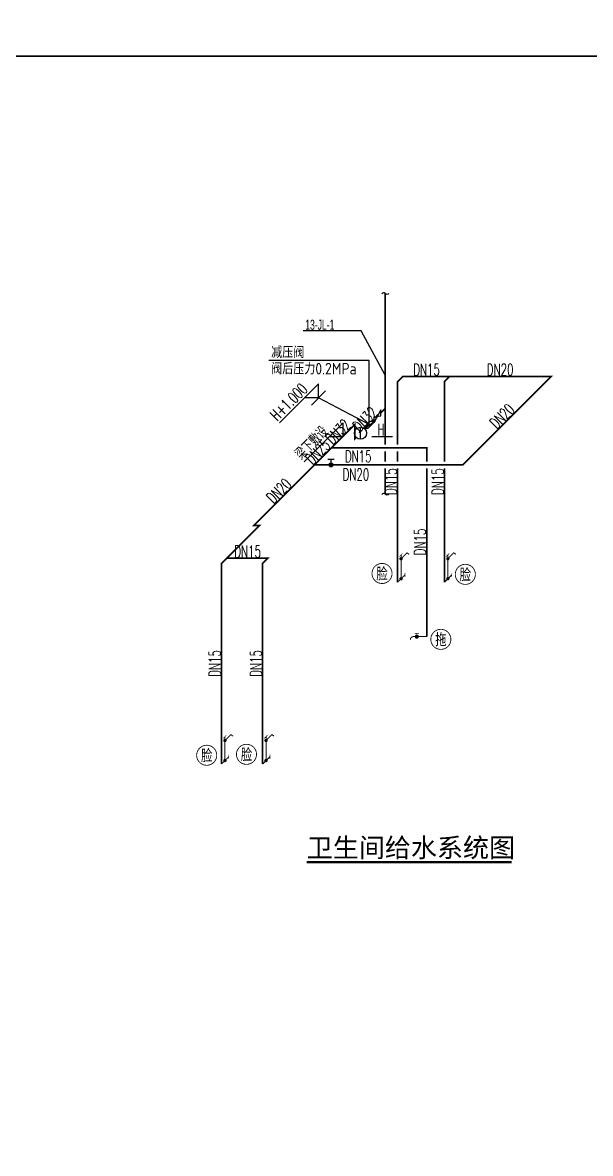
# Model space of a CAD drawing. Extents: x 175123 to 260190, y 15257 to 44959.
# Drawn here: x 191654 to 200143, y 28052 to 44959 of the extents above; entities that cross this region are included whole.
import ezdxf
from ezdxf.enums import TextEntityAlignment as Align
from ezdxf.xclip import XClip

# ---------------------------------------------------------------- set-up
doc = ezdxf.new("R2010")
doc.units = 0
doc.header["$LTSCALE"] = 1000
doc.header["$MEASUREMENT"] = 0
doc.header["$XCLIPFRAME"] = 2
for name, pattern in [('13#结构梁$0$DASH', [0.35, 0.25, -0.1]), ('13#结构梁$0$X-104 13#平面$0$DOTE', [2.42, 2, -0.2, 0.02, -0.2]), ('X-104 13#平面$0$DOTE', [2.42, 2, -0.2, 0.02, -0.2])]:
    doc.linetypes.add(name, pattern=pattern)
for name, color, linetype in [('13#结构梁$0$s-beam', 4, '13#结构梁$0$DASH'), ('13#结构梁$0$X-104 13#平面$0$A_AXIS-轴线', 36, '13#结构梁$0$X-104 13#平面$0$DOTE'), ('AXIS_TEXT', 7, 'Continuous'), ('DIM_SYMB', 3, 'Continuous'), ('DIM_给水', 3, 'Continuous'), ('EQUIP_给水', 7, 'Continuous'), ('PIPE-给水', 3, 'Continuous'), ('TEXT_给水', 7, 'Continuous'), ('TWT_ELEV', 3, 'Continuous'), ('TWT_IDEN', 3, 'Continuous'), ('TWT_LEAD', 3, 'Continuous'), ('TWT_TEXT', 7, 'Continuous'), ('VALVE_给水', 7, 'Continuous'), ('X-104 13#平面$0$A-E_电梯', 171, 'Continuous'), ('X-104 13#平面$0$A_AXIS-轴线', 36, 'X-104 13#平面$0$DOTE'), ('图层1', 7, 'Continuous')]:
    doc.layers.add(name, color=color, linetype=linetype)
doc.layers.add('X-104 13#平面$0$000套内', color=226, linetype='Continuous', lineweight=30, plot=False)
doc.layers.add('X-104 13#平面$0$DIM_MODI', color=6, linetype='Continuous', plot=False)
doc.styles.add('_TCH_DIM', font='ros1.shx', dxfattribs={"bigfont": 'jd.shx'})
doc.styles.add('_TWT_DIM_ELE', font='SIMPLEX', dxfattribs={"width": 0.8, "height": 3.5, "bigfont": 'HZTXT'})
doc.styles.add('_TWT_PIPEDN', font='SIMPLEX', dxfattribs={"width": 0.8, "height": 3.5, "bigfont": 'HZTXT'})
doc.styles.add('_TWT_SANITARY', font='', dxfattribs={"width": 0.8, "height": 3.5})
doc.styles.add('_TWT_SERIAL', font='ros.shx', dxfattribs={"width": 0.8, "height": 3.5, "bigfont": 'jd.shx'})
doc.styles.add('COMPLEX', font='COMPLEX')
doc.styles.add('HZ', font='txt', dxfattribs={"bigfont": 'hztxt'})
doc.styles.get("Standard").update_dxf_attribs({"font": 'STXIHEI.TTF'})
doc.styles.add('图签信息$0$华文细黑', font='STXIHEI.TTF', dxfattribs={"height": 10})
doc.styles.get('_TWT_SANITARY').set_extended_font_data('SimSun')

# ---------------------------------------------------------------- blocks, each defined once
blk = doc.blocks.new('X-104 13#平面')
at = {"layer": '13#结构梁$0$s-beam', "color": 0}
for p, q in [((57121.1, 18345.9), (48700, 18345.9)), ((57121.1, 17945.9), (48700, 17945.9)), ((57500, 10199.9), (53500, 10199.9)), ((57500, 9999.9), (53500, 9999.9)), ((48800, 9000), (57300, 9000)), ((48800, 8600), (57300, 8600))]:
    blk.add_line(p, q, dxfattribs=at)
at = {"layer": '13#结构梁$0$X-104 13#平面$0$A_AXIS-轴线', "color": 0, "linetype": '13#结构梁$0$X-104 13#平面$0$DOTE'}
for p, q in [((60408.4, 80400), (-2925, 80400)), ((60408.4, 71400), (-2925, 71400)), ((60408.4, 18000), (-2925, 18000)), ((60408.4, 9000), (-2925, 9000))]:
    blk.add_line(p, q, dxfattribs=at)
at = {"layer": 'X-104 13#平面$0$000套内', "color": 0}
blk.add_lwpolyline([(4100, 77750), (4100, 68700), (-750, 68700), (-750, 59850), (21950, 59850), (21950, 61450), (58250, 61450), (58250, 71300), (48400, 71300), (48400, 73450), (53400, 73450), (53400, 80500), (58250, 80500), (58250, 81290.1), (53289, 85452.6), (37950, 76613.3), (37950, 72450), (12454.9, 72450), (4447.4, 77750)], close=True, dxfattribs=at)
blk.add_lwpolyline([(7100, -1550), (21950, -1550), (21950, -950), (48400, -950), (48400, 11050), (53400, 11050), (53400, 18100), (58250, 18100), (58250, 18890), (53289.1, 23052.7), (37950, 14213.3), (37950, 10050), (12454.9, 10050), (4447.4, 15350), (4100, 15350), (4100, 6300), (7100, 6300), (7100, -1550)], dxfattribs=at)
at = {"layer": 'X-104 13#平面$0$A-E_电梯', "color": 0}
for p, q in [((57300, 18000), (53500, 18000)), ((53500, 16000), (57500, 16000))]:
    blk.add_line(p, q, dxfattribs=at)
at = {"layer": 'X-104 13#平面$0$A_AXIS-轴线', "color": 0, "linetype": 'X-104 13#平面$0$DOTE'}
for p, q in [((60408.4, 80400), (-2925, 80400)), ((60408.4, 71400), (-2925, 71400)), ((60408.4, 18000), (-2925, 18000)), ((39500, 14400), (60408.4, 14400)), ((60408.4, 9000), (-2925, 9000))]:
    blk.add_line(p, q, dxfattribs=at)
at = {"layer": 'X-104 13#平面$0$DIM_MODI', "color": 0}
blk.add_lwpolyline([(56245.5, 19074.1, 0, 150, 0.5), (56993.7, 18574, 0, 150, 0.5), (57534.2, 18212.8, 0, 150, 0.5), (58531.9, 17546.1, 0, 150, 0.5), (58765, 17390.3, 0, 150, 0.5), (59136.9, 18098.6, 0, 150, 0.5), (59625, 19028.2, 0, 150, 0.5), (60010.8, 19763, 0, 150, 0.5), (59400.1, 20198.4, 0, 150, 0.5), (58911.5, 20546.6, 0, 150, 0.5), (58137.9, 21098.1, 0, 150, 0.5), (57608.6, 21475.4, 0, 150, 0.5)], format="xyseb", dxfattribs=at)
at = {"color": 0, "style": '图签信息$0$华文细黑'}
for p in [(72170.3, 105564.8), (72170.3, 43164.8), (72170.3, -19235.2)]:
    blk.add_attdef('200X', text='', height=100, dxfattribs=at).set_placement(p, align=Align.BOTTOM_RIGHT)
at = {"layer": 'AXIS_TEXT', "color": 0, "style": 'COMPLEX', "width": 1.041667}
for p, p2 in [((-400, 156296.3), (0, 156296.3)), ((7800, 156296.3), (8200, 156296.3)), ((12300, 156296.3), (12700, 156296.3)), ((21300, 156296.3), (21700, 156296.3)), ((30300, 156296.3), (30700, 156296.3)), ((39300, 156296.3), (39700, 156296.3)), ((48300, 156296.3), (48700, 156296.3)), ((57300, 156296.3), (57700, 156296.3)), ((-7525, 142576), (-7125, 142576)), ((64743.5, 142576), (65143.5, 142576)), ((-7525, 139476), (-7125, 139476)), ((64743.5, 138976), (65143.5, 138976)), ((-7525, 133576), (-7125, 133576)), ((64743.5, 133576), (65143.5, 133576)), ((-7525, 124576), (-7125, 124576)), ((64743.5, 124576), (65143.5, 124576)), ((-400, 112775), (0, 112775)), ((7800, 112775), (8200, 112775)), ((12300, 112775), (12700, 112775)), ((21300, 112775), (21700, 112775)), ((30300, 112775), (30700, 112775)), ((39300, 112775), (39700, 112775)), ((48300, 112775), (48700, 112775)), ((57300, 112775), (57700, 112775)), ((-400, 89896.3), (0, 89896.3)), ((7800, 89896.3), (8200, 89896.3)), ((12300, 89896.3), (12700, 89896.3)), ((21300, 89896.3), (21700, 89896.3)), ((30300, 89896.3), (30700, 89896.3)), ((39300, 89896.3), (39700, 89896.3)), ((48300, 89896.3), (48700, 89896.3)), ((57300, 89896.3), (57700, 89896.3)), ((-7525, 80176), (-7125, 80176)), ((64743.5, 80176), (65143.5, 80176)), ((-7525, 77076), (-7125, 77076)), ((64743.5, 76576), (65143.5, 76576)), ((-7525, 71176), (-7125, 71176)), ((64743.5, 71176), (65143.5, 71176)), ((-7525, 62176), (-7125, 62176)), ((64743.5, 62176), (65143.5, 62176)), ((-400, 50375), (0, 50375)), ((7800, 50375), (8200, 50375)), ((12300, 50375), (12700, 50375)), ((21300, 50375), (21700, 50375)), ((30300, 50375), (30700, 50375)), ((39300, 50375), (39700, 50375)), ((48300, 50375), (48700, 50375)), ((57300, 50375), (57700, 50375)), ((-400, 27496.3), (0, 27496.3)), ((7800, 27496.3), (8200, 27496.3)), ((12300, 27496.3), (12700, 27496.3)), ((21300, 27496.3), (21700, 27496.3)), ((30300, 27496.3), (30700, 27496.3)), ((39300, 27496.3), (39700, 27496.3)), ((48300, 27496.3), (48700, 27496.3)), ((57300, 27496.3), (57700, 27496.3)), ((-7525, 17776), (-7125, 17776)), ((64743.5, 17776), (65143.5, 17776)), ((-7525, 14676), (-7125, 14676)), ((64743.5, 14176), (65143.5, 14176)), ((-7525, 8776), (-7125, 8776)), ((64743.5, 8776), (65143.5, 8776)), ((-7525, -224), (-7125, -224)), ((64743.5, -224), (65143.5, -224)), ((-400, -12025), (0, -12025)), ((7800, -12025), (8200, -12025)), ((12300, -12025), (12700, -12025)), ((21300, -12025), (21700, -12025)), ((30300, -12025), (30700, -12025)), ((39300, -12025), (39700, -12025)), ((48300, -12025), (48700, -12025)), ((57300, -12025), (57700, -12025))]:
    blk.add_attdef('A', text='', height=448, dxfattribs=at).set_placement(p, p2, align=Align.FIT)
blk = doc.blocks.new('图框-A1')
for points, const_width in [([(0, 0), (841, 0), (841, 594), (0, 594)], 0.05), ([(766, 584), (25, 584), (25, 10), (766, 10)], 0.5)]:
    blk.add_lwpolyline(points, close=True, dxfattribs=dict(const_width=const_width))
at = {"const_width": 0.05}
blk.add_lwpolyline([(420.5, 594), (420.5, 592)], dxfattribs=at)
blk = doc.blocks.new('$VALVE$00000497')
for p, q in [((78, 138), (-78, 138)), ((0, 50), (0, 138))]:
    blk.add_line(p, q)
at = {"const_width": 49.6}
blk.add_lwpolyline([(25, 0, 1), (-25, 0, 1)], format="xyb", close=True, dxfattribs=at)
blk.add_circle((0, 0), 50)
blk = doc.blocks.new('$VALVE$00000337')
for p, q in [((-72, 53), (-178, -53)), ((178, 53), (-178, -53)), ((-72, 53), (72, -53)), ((72, -53), (178, 53))]:
    blk.add_line(p, q)
for p in [(-125, 0), (125, 0)]:
    blk.add_point(p)
blk = doc.blocks.new('$VALVE$00000343')
for p, q in [((-81, 44), (-169, -44)), ((-169, -44), (125, 0)), ((125, 0), (-81, 44)), ((-81, 44), (169, 44)), ((169, 44), (81, -44)), ((81, -44), (-169, -44))]:
    blk.add_line(p, q)
for p in [(-125, 0), (125, 0)]:
    blk.add_point(p)
blk = doc.blocks.new('$VALVE$00000602')
blk.add_line((-93, -93), (93, 93))
blk.add_lwpolyline([(93, 93, 0, 50, 0), (-13, 22, 50, 50, 0)], format="xyseb")
blk.add_circle((0, 0), 150)
for p in [(-150, 0), (150, 0)]:
    blk.add_point(p)
blk = doc.blocks.new('$ATTACHMENT$00000141')
for points, const_width in [([(50, 769), (146, 865)], 15), ([(103, 705), (280, 882), (344, 834)], 30), ([(103, 822), (103, 103)], 30), ([(0, 0), (220, 220)], 30), ([(220, 278), (220, 154)], 15)]:
    blk.add_lwpolyline(points, dxfattribs=dict(const_width=const_width))
at = {"const_width": 50}
for points in [[(78, 705, 1), (128, 705, 1)], [(78, 105, 1), (128, 105, 1)]]:
    blk.add_lwpolyline(points, format="xyb", close=True, dxfattribs=at)
at = {"style": 'HZ', "width": 0.7, "flags": 1}
for tag in ['UNIT', 'SPEC', 'WHAT']:
    blk.add_attdef(tag, (0, 0), '', height=0.001, dxfattribs=at)
blk = doc.blocks.new('$ATTACHMENT$00000139')
at = {"const_width": 30}
blk.add_lwpolyline([(0, 0), (-400, 0, 0.443942), (-486, -95, -1.105826)], format="xyb", dxfattribs=at)
at = {"const_width": 15}
for points in [[(-231, 100), (-359, 100)], [(-296, 0), (-296, 100)]]:
    blk.add_lwpolyline(points, dxfattribs=at)
at = {"const_width": 62.5}
blk.add_lwpolyline([(-265, 0, -1), (-327, 0, -1)], format="xyb", close=True, dxfattribs=at)
at = {"flags": 1}
for tag in ['UNIT', 'SPEC', 'WHAT']:
    blk.add_attdef(tag, (0, 0), '', height=0.0001, dxfattribs=at)
blk = doc.blocks.new('$TwtSys$00000132')
at = {"elevation": 0}
blk.add_lwpolyline([(7, -101, -0.575183), (0, 0, 0.604745), (-11, 101, 16.924828)], format="xyb", dxfattribs=at)

msp = doc.modelspace()

# ---------------------------------------------------------------- hatches: boundary and pattern name
at = {"layer": 'PIPE-给水', "linetype": 'Continuous'}
for points in [[(197260.7, 39591), (197251.8, 39599.9), (197248.2, 39596.2)], [(197260.7, 39591), (197248.2, 39591), (197248.2, 39596.2)], [(197339.5, 39669.8), (197330.6, 39678.7), (197334.3, 39682.3)], [(197339.5, 39669.8), (197339.5, 39682.3), (197334.3, 39682.3)], [(197960.7, 39591), (197951.8, 39599.9), (197948.2, 39596.2)], [(197960.7, 39591), (197948.2, 39591), (197948.2, 39596.2)], [(199560.8, 39669.8), (199560.8, 39682.3), (199590.9, 39682.3)], [(199560.8, 39669.8), (199569.6, 39661), (199590.9, 39682.3)], [(196621, 38951.4), (196612.2, 38960.2), (196633.5, 38981.6)], [(196621, 38951.4), (196633.5, 38951.4), (196633.5, 38981.6)], [(196621, 38734.8), (196629.9, 38726), (196608.5, 38704.6)], [(196621, 38734.8), (196608.5, 38734.8), (196608.5, 38704.6)], [(197695.7, 38600.7), (197708.2, 38600.7), (197708.2, 38613.2)], [(197695.7, 38600.7), (197695.7, 38613.2), (197708.2, 38613.2)], [(198237.4, 38346.5), (198246.3, 38337.7), (198242.6, 38334)], [(198237.4, 38346.5), (198237.4, 38334), (198242.6, 38334)], [(195107.8, 37438.2), (195099, 37447), (195077.6, 37425.7)], [(195107.8, 37438.2), (195107.8, 37425.7), (195077.6, 37425.7)], [(195193.3, 37438.2), (195202.1, 37429.3), (195223.5, 37450.7)], [(195193.3, 37438.2), (195193.3, 37450.7), (195223.5, 37450.7)], [(194627.9, 36872.7), (194619, 36881.6), (194615.4, 36877.9)], [(194627.9, 36872.7), (194615.4, 36872.7), (194615.4, 36877.9)], [(195242.4, 36872.7), (195233.5, 36881.6), (195229.9, 36877.9)], [(195242.4, 36872.7), (195229.9, 36872.7), (195229.9, 36877.9)], [(195321.2, 36951.5), (195330, 36942.7), (195351.4, 36964)], [(195321.2, 36951.5), (195321.2, 36964), (195351.4, 36964)]]:
    msp.add_hatch(color=256, dxfattribs=at).paths.add_polyline_path(points)

# ---------------------------------------------------------------- linework, layer by layer
for p, q in [((196185, 39453.3), (195972.9, 39241.1)), ((196834.1, 38947.9), (196078.9, 39347.2)), ((196873.7, 38772.2), (197183.9, 38772.2))]:
    msp.add_line(p, q)
at = {"layer": 'DIM_SYMB', "const_width": 35}
msp.add_lwpolyline([(195902.3, 32407.7), (198963.8, 32407.7)], dxfattribs=at)
at = {"layer": 'DIM_给水'}
for p, q in [((196717.6, 40351.7), (195850.1, 40351.7)), ((197076.8, 39688.6), (196717.6, 40351.7))]:
    msp.add_line(p, q, dxfattribs=at)
at = {"layer": 'PIPE-给水', "linetype": 'Continuous', "ltscale": 0.5, "const_width": 25}
for points in [[(197076.8, 39190.6), (197076.8, 40907.2)], [(197339.5, 39669.8), (197260.7, 39591)], [(197260.7, 38650.7), (197260.7, 39591)], [(197339.5, 39669.8), (198039.5, 39669.8)], [(198039.5, 39669.8), (197960.7, 39591)], [(197960.7, 38396.5), (197960.7, 39591)], [(198039.5, 39669.8), (199560.8, 39669.8)], [(198237.4, 38346.5), (199560.8, 39669.8)], [(197076.8, 39190.6), (197010.3, 39124.1)], [(197076.8, 38650.7), (197076.8, 39190.6)], [(196621, 38951.4), (196270.3, 38600.7)], [(196621, 38951.4), (196621, 38734.8)], [(196781.1, 38894.8), (196769.8, 38883.6)], [(196904.3, 39018), (196887.1, 39000.9)], [(196642.6, 38756.3), (196621, 38734.8)], [(196270.3, 38600.7), (196016.1, 38346.5)], [(197695.7, 38600.7), (196270.3, 38600.7)], [(197076.8, 38396.5), (197076.8, 38550.7)], [(197260.7, 38396.5), (197260.7, 38550.7)], [(197695.7, 38396.5), (197695.7, 38600.7)], [(196016.1, 38346.5), (195107.8, 37438.2)], [(196016.1, 38346.5), (198237.4, 38346.5)], [(197076.8, 37907.2), (197076.8, 38296.5)], [(197260.7, 36591), (197260.7, 38296.5)], [(197695.7, 35778.3), (197695.7, 38296.5)], [(197960.7, 36591), (197960.7, 38296.5)], [(195193.3, 37438.2), (194706.7, 36951.5)], [(195107.8, 37438.2), (195193.3, 37438.2)], [(194706.7, 36951.5), (194627.9, 36872.7)], [(194627.9, 33872.7), (194627.9, 36872.7)], [(194706.7, 36951.5), (195321.2, 36951.5)], [(195321.2, 36951.5), (195242.4, 36872.7)], [(195242.4, 33872.7), (195242.4, 36872.7)]]:
    msp.add_lwpolyline(points, dxfattribs=at)
at = {"layer": 'TWT_ELEV'}
for p, q in [((196078.9, 39559.3), (195495.8, 38976.2)), ((196078.9, 39347.2), (196078.9, 39559.3)), ((196078.9, 39347.2), (195866.8, 39347.2)), ((196445.7, 38977.7), (195862.5, 38394.5)), ((196445.7, 38765.5), (196445.7, 38977.7)), ((196445.7, 38765.5), (196233.5, 38765.5))]:
    msp.add_line(p, q, dxfattribs=at)
at = {"layer": 'TWT_IDEN', "const_width": 12.5}
for points in [[(197178, 36723.1, 1), (196878, 36723.1, 1)], [(198423.4, 36709.6, 1), (198123.4, 36709.6, 1)], [(198057.3, 35737.9, 1), (197757.3, 35737.9, 1)], [(194556.6, 34004.8, 1), (194256.6, 34004.8, 1)], [(195151.5, 34018.4, 1), (194851.5, 34018.4, 1)]]:
    msp.add_lwpolyline(points, format="xyb", close=True, dxfattribs=at)
at = {"layer": 'TWT_LEAD'}
for p, q in [((196834.1, 39908.4), (195336.1, 39908.4)), ((196834.1, 38947.9), (196834.1, 39908.4))]:
    msp.add_line(p, q, dxfattribs=at)

# ---------------------------------------------------------------- block references
at = {"xscale": 50, "yscale": 50, "zscale": 50}
msp.add_blockref('图框-A1', (175124.5, 15258.1), dxfattribs=at)
at = {"color": 251}
ref = msp.add_blockref('X-104 13#平面', (135059.8, 23721.2), dxfattribs=at)
XClip(ref).set_block_clipping_path([(47300.0000000066, 8199.9999999998), (54100.0000000072, 18799.9999999998)])
at = {"layer": 'EQUIP_给水', "xscale": 0.5, "yscale": 0.5, "zscale": 0.5, "rotation": 90}
for p in [(197076.8, 40907.2), (197076.8, 37907.2)]:
    msp.add_blockref('$TwtSys$00000132', p, dxfattribs=at)
at = {"layer": 'EQUIP_给水', "xscale": 0.5, "yscale": 0.5, "zscale": 0.5}
for name, p in [('$ATTACHMENT$00000141', (197260.7, 36591)), ('$ATTACHMENT$00000141', (197960.7, 36591)), ('$ATTACHMENT$00000139', (197695.7, 35778.3)), ('$ATTACHMENT$00000141', (194627.9, 33872.7)), ('$ATTACHMENT$00000141', (195242.4, 33872.7))]:
    msp.add_blockref(name, p, dxfattribs=at)
at = {"layer": 'VALVE_给水', "yscale": -0.6, "zscale": 0.6, "rotation": 224.9999999999997}
for name, p, xscale in [('$VALVE$00000337', (196957.3, 39071.1), -0.6), ('$VALVE$00000602', (196706.2, 38820), -0.6), ('$VALVE$00000343', (196834.1, 38947.9), 0.6)]:
    msp.add_blockref(name, p, dxfattribs=dict(at, xscale=xscale))
at = {"layer": 'VALVE_给水', "xscale": 0.6, "yscale": 0.6, "zscale": 0.6}
msp.add_blockref('$VALVE$00000497', (196265.8, 38346.5), dxfattribs=at)
at = {"layer": '图层1', "color": 251}
ref = msp.add_blockref('X-104 13#平面', (188023.7, -40329.7), dxfattribs=at)
XClip(ref).set_block_clipping_path([(47300.0000000066, 70599.9999999998), (54100.0000000072, 81199.9999999998)])

# ---------------------------------------------------------------- texts
at = {"layer": 'DIM_SYMB', "color": 7}
msp.add_text('卫生间给水系统图', height=285.43, dxfattribs=at).set_placement((195902.3, 32480.6))
at = {"layer": 'DIM_给水', "color": 7, "style": '_TWT_SERIAL', "width": 0.64}
msp.add_text('13-JL-1', height=150, dxfattribs=at).set_placement((195880.1, 40366.7))
at = {"layer": 'TEXT_给水', "linetype": 'Continuous', "style": '_TWT_PIPEDN', "width": 0.64}
for s, p in [('DN15', (197494.8, 39682.3)), ('DN20', (198594.8, 39682.3)), ('DN15', (196473, 38386.1)), ('DN20', (196438.2, 38115.2)), ('DN15', (194819.3, 36964))]:
    msp.add_text(s, height=175, dxfattribs=at).set_placement(p)
for s, rotation, p in [('DN20', 45, (198745.1, 38871.8)), ('DN32', 45, (196694.9, 38826.3)), ('DN32', 45, (196291.6, 38639.7)), ('DN25', 45, (195989.2, 38337.2)), ('DN15', 90, (197248.2, 37896.3)), ('DN15', 90, (197948.2, 37896.3)), ('DN20', 45, (195407.9, 37756)), ('DN15', 90, (197683.2, 36994.8)), ('DN15', 90, (194615.4, 35178.1)), ('DN15', 90, (195229.9, 35178.1))]:
    msp.add_text(s, height=175, rotation=rotation, dxfattribs=at).set_placement(p)
at = {"layer": 'TWT_ELEV', "color": 7, "style": '_TWT_DIM_ELE'}
for s, width, p in [('H+1.000', 0.64, (195460.4, 38990.4)), ('梁下敷设', 0.8, (195827.2, 38408.7))]:
    msp.add_text(s, height=175, rotation=45, dxfattribs=dict(at, width=width)).set_placement(p)
at = {"layer": 'TWT_IDEN', "color": 7, "style": '_TWT_SANITARY', "width": 0.878906}
for s, p, p2 in [('脸', (196943.2, 36638.3), (197112.9, 36638.3)), ('脸', (198188.5, 36624.7), (198358.2, 36624.7)), ('拖', (197822.5, 35653), (197992.2, 35653)), ('脸', (194321.8, 33919.9), (194491.5, 33919.9)), ('脸', (194916.7, 33933.5), (195086.4, 33933.5))]:
    msp.add_text(s, height=169.7, dxfattribs=at).set_placement(p, p2, align=Align.FIT)
at = {"layer": 'TWT_LEAD', "color": 7, "style": '_TCH_DIM'}
for s, p in [('减压阀', (195371.1, 39943.4)), ('阀后压力0.2MPa', (195371.1, 39698.4))]:
    msp.add_text(s, height=173.64, dxfattribs=at).set_placement(p)
at = {"layer": 'TWT_TEXT', "style": '_TWT_PIPEDN', "width": 0.64}
msp.add_text('H', height=175, dxfattribs=at).set_placement((196960, 38787.2))

doc.saveas('drawing.dxf')
